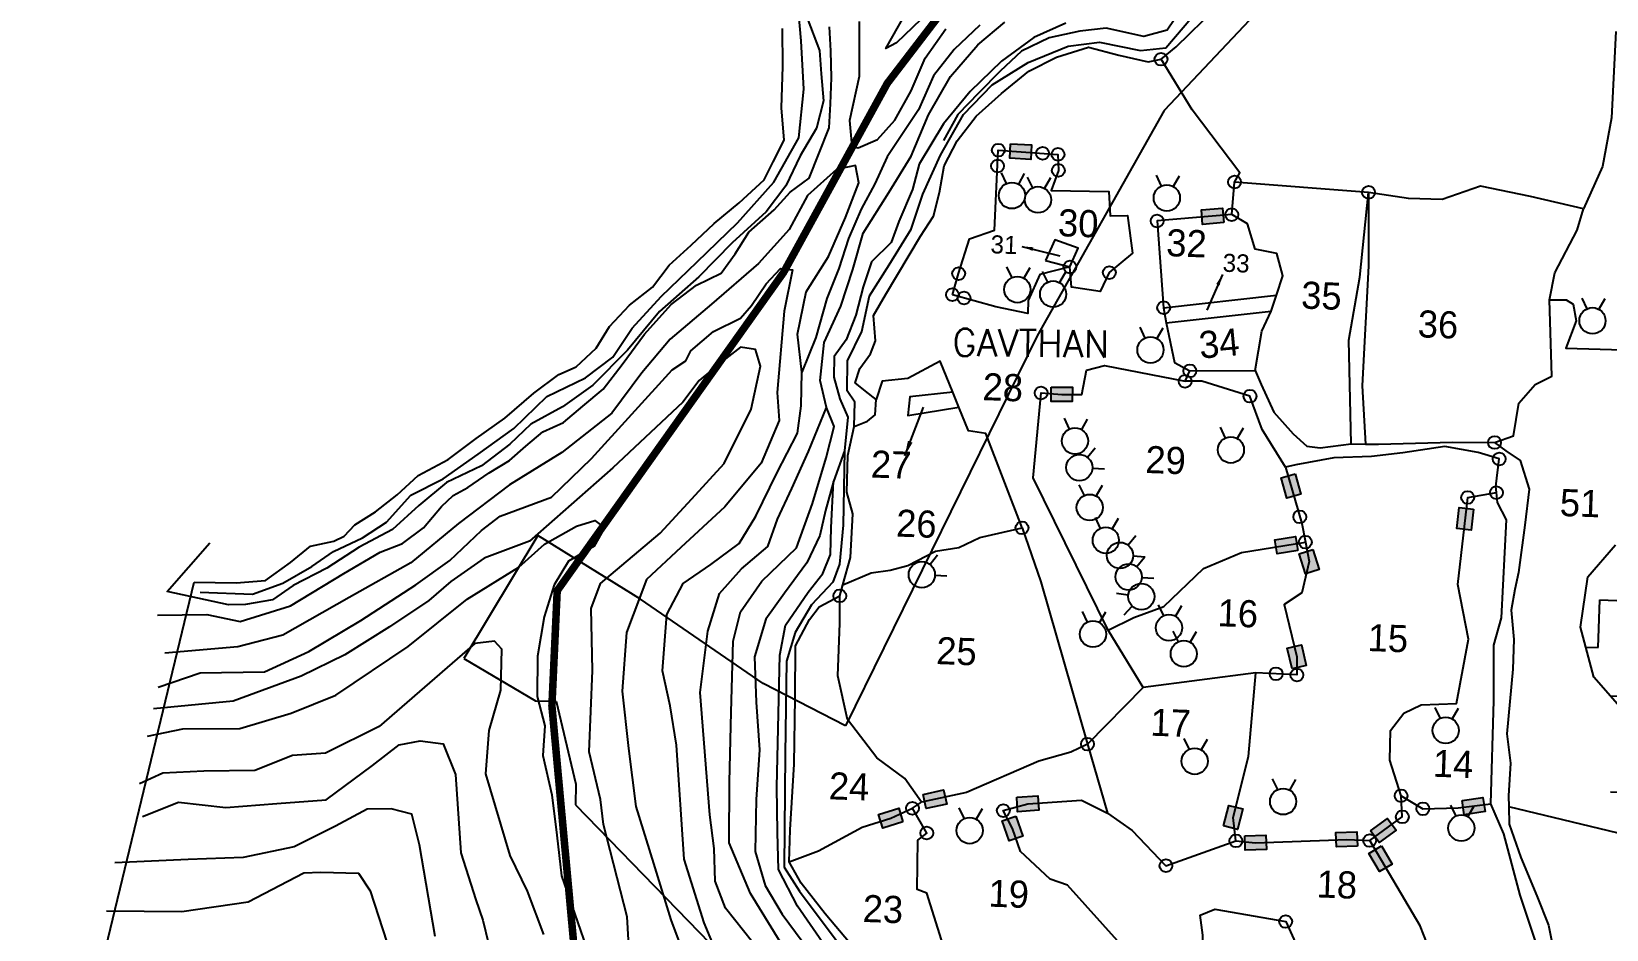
# Model space of a CAD drawing. Header units: metres. Extents: x 295162 to 297303, y 1978196 to 1980210.
# Drawn here: x 295162 to 296202, y 1978946 to 1979539 of the extents above; entities that cross this region are included whole.
import ezdxf

# ---------------------------------------------------------------- set-up
doc = ezdxf.new("R2010")
doc.units = ezdxf.units.M
doc.linetypes.add('DASHDOT', pattern=[1, 0.5, -0.25, 0, -0.25])
for name, color, linetype in [('LINE_WATER', 4, 'Continuous'), ('OFF', 1, 'Continuous'), ('POLY', 6, 'Continuous'), ('POLY_HATCH', 12, 'Continuous'), ('POLY_ROAD', 30, 'Continuous'), ('POLY_WATER', 4, 'Continuous'), ('SYM_ARROW', 1, 'Continuous'), ('SYM_STONE', 1, 'Continuous'), ('SYM_WELL', 1, 'Continuous'), ('TEXT_MAPIN', 7, 'Continuous'), ('TEXT_PARCEL', 7, 'Continuous'), ('V_BOUND_STREAM_LINE', 7, 'DASHDOT'), ('VILLAGE BOUNDRY', 15, 'Continuous')]:
    doc.layers.add(name, color=color, linetype=linetype)
doc.styles.get("Standard").update_dxf_attribs({"font": 'simplex.shx'})
doc.styles.add('TEXT_MAP', font='KRDEV050.TTF')
doc.dimstyles.get("Standard").update_dxf_attribs({"dimtxt": 0.18, "dimasz": 0.18, "dimexe": 0.18, "dimexo": 0.0625, "dimgap": 0.09, "dimtad": 0, "dimtih": 1, "dimtoh": 1, "dimdec": 4, "dimzin": 0, "dimdsep": 46, "dimtxsty": 'Standard', "dimcen": 0.09, "dimadec": 0, "dimazin": 0, "dimtfac": 1, "dimtdec": 4, "dimtofl": 0, "dimtmove": 0, "dimatfit": 3, "dimfxl": 1, "dimtolj": 1, "dimtzin": 0, "dimarcsym": 0})

# ---------------------------------------------------------------- blocks, each defined once
blk = doc.blocks.new('MOTWELL')
for points in [[(-1.54, 2.96), (-0.8, 1.55)], [(1.54, 2.96), (0.8, 1.55)]]:
    blk.add_lwpolyline(points)
blk.add_circle((0, 0), 1.74)
blk = doc.blocks.new('STONE')
blk.add_circle((0, 0), 0.851)
blk = doc.blocks.new('STONESQUAREFILLED')
blk.add_hatch(color=256).paths.add_polyline_path([(0.7, -0.48), (0.7, 0.48), (-0.7, 0.48), (-0.7, -0.48)])
blk.add_lwpolyline([(-0.7, 0.48), (0.7, 0.48), (0.7, -0.48), (-0.7, -0.48)], close=True)
blk = doc.blocks.new('TEXTARROW')
blk.add_leader([(0.04, -0.01), (8.68, -0.01)], dimstyle='Standard', override={"dimtxt": 2.5, "dimasz": 2.5, "dimexe": 1.25, "dimexo": 0.625, "dimgap": 0.625, "dimtad": 1, "dimtih": 0, "dimtoh": 0, "dimzin": 8, "dimcen": 2.5, "dimtofl": 1})

msp = doc.modelspace()

# ---------------------------------------------------------------- hatches: boundary and pattern name
at = {"layer": 'POLY_HATCH'}
h = msp.add_hatch(dxfattribs=at)
h.set_pattern_fill('ZIGZAG', color=256, scale=9.951838, angle=-2.0599, style=0)
h.set_pattern_definition([(357.94, (295048.4, 1977971.513), (32.71242, 30.4409), [31.5971, -31.5971]), (87.94, (295079.978, 1977970.377), (-30.4409, 32.71242), [31.5971, -31.5971])])
h.paths.add_polyline_path([(296312.5, 1979065.5), (296336.1, 1978997), (296311.7, 1979018.7), (296287.4, 1979043), (296273.7, 1979095.5), (296268.5, 1979146), (296279.7, 1979168.1), (296317, 1979191.1), (296342.5, 1979201.4), (296391.1, 1979199.7), (296418.4, 1979213.4), (296456.2, 1979225.1), (296481.9, 1979241.5), (296501.6, 1979258.1), (296526.2, 1979265.9), (296560.8, 1979262.9), (296588.8, 1979247.2), (296608.7, 1979219.6), (296639.8, 1979194.2), (296657.9, 1979189.2), (296672.2, 1979177.4), (296686.6, 1979166.5), (296695.9, 1979159.2), (296706.8, 1979150.2), (296737.5, 1979125.8), (296736.8, 1979139.2), (296730.8, 1979252.1), (296713.4, 1979256.2), (296697.5, 1979258.7), (296685.2, 1979256.6), (296699.1, 1979268.2), (296703.6, 1979304.6), (296700.2, 1979335.5), (296679, 1979368.3), (296652.9, 1979392.3), (296622.4, 1979398.5), (296597.5, 1979403.3), (296577.1, 1979397.9), (296575, 1979411.4), (296564, 1979425.3), (296549.6, 1979435.4), (296522.8, 1979438.3), (296512.3, 1979450.8), (296477, 1979501.5), (296441.4, 1979511.7), (296409.9, 1979509), (296382.4, 1979492.7), (296365.6, 1979470.9), (296362.2, 1979449.2), (296361.8, 1979419.7), (296374.2, 1979353.5), (296433.6, 1979329.6), (296440, 1979344.7), (296425, 1979392), (296436.5, 1979409.6), (296450.3, 1979417.4), (296459.5, 1979406.2), (296483.1, 1979377.8), (296508.2, 1979378.2), (296535.6, 1979374.7), (296545.4, 1979362.1), (296569.2, 1979363.8), (296626.4, 1979349.6), (296653.1, 1979308.3), (296661.7, 1979279.1), (296657.8, 1979259.4), (296637.6, 1979304.3), (296601.2, 1979326.8), (296560.2, 1979328.9), (296536.6, 1979313.1), (296531.3, 1979301.7), (296501.8, 1979302.1), (296470, 1979291.1), (296458, 1979280), (296448.1, 1979252.2), (296415, 1979259.1), (296406.6, 1979276.1), (296383.1, 1979282.1), (296355.5, 1979280.5), (296354.6, 1979292.1), (296345.1, 1979313.5), (296318.2, 1979315.2), (296273.6, 1979305.2), (296248.8, 1979280.2), (296231.8, 1979253.9), (296229.5, 1979223.8), (296239.5, 1979200.4), (296208.1, 1979199.6), (296190, 1979178.5), (296185, 1979145.3), (296194, 1979112.3), (296221.8, 1979080.3), (296204.1, 1979053.3), (296206, 1979015.5), (296240.5, 1978994.4), (296271.9, 1978975.9), (296255.6, 1978950.2), (296253.4, 1978908.7), (296280.6, 1978880.8), (296313.5, 1978876.6), (296301.1, 1978851.4), (296309.6, 1978821.6), (296331.4, 1978804.2), (296353.2, 1978802.1), (296345.2, 1978793.4), (296341.7, 1978767.3), (296359.4, 1978742.9), (296347.5, 1978732.5), (296337.2, 1978714.9), (296335.8, 1978674.3), (296322.5, 1978662.6), (296317.8, 1978637.2), (296316.5, 1978619.9), (296324.2, 1978601), (296352.1, 1978576.3), (296336.4, 1978567.3), (296315.7, 1978544.3), (296314.9, 1978520.6), (296329.5, 1978481.7), (296351.2, 1978457.2), (296419.1, 1978494.4), (296406.2, 1978525.4), (296399.5, 1978560.7), (296398.7, 1978592.6), (296403.5, 1978654), (296410.7, 1978686.8), (296423.4, 1978728.1), (296421.1, 1978757.3), (296417.9, 1978793.6), (296416.8, 1978817.5), (296411, 1978858.1), (296412.3, 1978877.3), (296395, 1978894.5), (296381.5, 1978923.4), (296367.1, 1978946.5), (296368.6, 1978970.3), (296374.8, 1978998.7), (296395.3, 1979015.2), (296413.5, 1979023.2), (296437.4, 1979025.6), (296456, 1978989.9), (296466.2, 1978979.6), (296477.6, 1978964.6), (296489.9, 1978954.9), (296513.4, 1978944.8), (296558.9, 1978939.1), (296570.8, 1978938), (296596.4, 1978930.5), (296614.2, 1978929.2), (296634.1, 1978929.8), (296663.5, 1978940.7), (296692.9, 1978947.6), (296707.4, 1978947), (296743, 1978940.5), (296765.3, 1978931), (296765.7, 1978938.2), (296757.5, 1978969.3), (296750, 1978974.4), (296744.6, 1979000.2), (296741.4, 1979057.3), (296699.9, 1979054.2), (296674.2, 1979039.5), (296657.8, 1979019.3), (296653.3, 1978989.1), (296651.4, 1978961.4), (296646.7, 1978950.3), (296641.4, 1978971.3), (296638.7, 1978992.2), (296623.4, 1979001.5), (296607.4, 1979016.8), (296571, 1979015.5), (296591.7, 1979061.5), (296583.8, 1979083.5), (296571.5, 1979103), (296556.4, 1979117.4), (296534.1, 1979125.2), (296507.2, 1979125.3), (296482.7, 1979118.4), (296445.8, 1979104.9), (296436.5, 1979136.5), (296411.1, 1979153), (296373.7, 1979151.8), (296334.2, 1979139.3), (296316, 1979115.7)])

# ---------------------------------------------------------------- linework, layer by layer
at = {"layer": 'LINE_WATER'}
for points in [[(295770.7, 1979567.2), (295733.4, 1979531.2), (295726.3, 1979527.5), (295743.1, 1979557)], [(295273.6, 1979168.3), (295308.1, 1979167.1), (295328, 1979174.4), (295347.3, 1979185.3), (295361.6, 1979195.1), (295380.8, 1979204.2), (295396.6, 1979214.6), (295412.7, 1979232.4), (295434, 1979243.2), (295457.2, 1979259.6), (295480.7, 1979276.4), (295502.4, 1979297.5), (295528, 1979309.8), (295546, 1979323.5), (295558.9, 1979342.7), (295578, 1979363.6), (295601.7, 1979386.6), (295628.4, 1979412.2), (295652.3, 1979439.2), (295668.8, 1979468.3), (295672.1, 1979500.5), (295670.5, 1979532.5), (295667.5, 1979565.1)], [(295674.8, 1979546.4), (295682.5, 1979526), (295683.6, 1979510.7), (295685.1, 1979492.8), (295680.6, 1979474.8), (295669.7, 1979456.5), (295660.2, 1979436.7), (295647.3, 1979419.6), (295624.8, 1979399.1), (295602.8, 1979376.5), (295576.8, 1979353.8), (295555.8, 1979328.1), (295532.9, 1979305), (295512.7, 1979290.8), (295491.9, 1979279.4), (295478, 1979266.1), (295459.2, 1979251.8), (295436.2, 1979240.8), (295417.9, 1979225.6), (295400.5, 1979209.8), (295378.6, 1979198), (295357.2, 1979184.3), (295335, 1979172.7), (295321.3, 1979163.4), (295303.4, 1979160.3), (295292.3, 1979159.9), (295251.8, 1979168.8), (295279.9, 1979200.9)], [(295705.5, 1979277.8), (295705.9, 1979293.9), (295700.9, 1979301.4), (295701, 1979321.1), (295710.5, 1979340.4), (295715.6, 1979364), (295728.5, 1979384.5), (295743.1, 1979408.1), (295750.7, 1979431.2), (295762.5, 1979457), (295777.6, 1979483.9), (295796.6, 1979503.4), (295820.3, 1979518.1), (295846.7, 1979529), (295867.5, 1979531.5), (295894.6, 1979526.1), (295911.3, 1979527.9), (295934.2, 1979554.6)], [(295920.9, 1979552.5), (295912.1, 1979539.4), (295896.8, 1979535.3), (295871.8, 1979540.8), (295854.4, 1979538.9), (295834.3, 1979534.4), (295816, 1979525.6), (295801.9, 1979512.4), (295787.7, 1979498.2), (295773.8, 1979483.8), (295764.5, 1979466.6)], [(295245.3, 1979153.1), (295277.9, 1979153.7), (295299.9, 1979148.9), (295333.2, 1979159.3), (295368.4, 1979180.6), (295392.3, 1979194.7), (295407.1, 1979200.6), (295421, 1979210.8), (295432.8, 1979224.9), (295440.7, 1979232.2), (295450.2, 1979237.4), (295464.3, 1979247.2), (295477.8, 1979255.4), (295488.6, 1979264.8), (295499.7, 1979274.2), (295513.5, 1979280.4), (295526.2, 1979291.1), (295539.7, 1979302.5), (295552.2, 1979318.7), (295566.9, 1979338.7), (295584.5, 1979358.4), (295601.3, 1979371.2), (295617.6, 1979379.1), (295626.9, 1979391.7), (295635.8, 1979406.1), (295652.5, 1979420.9), (295663.1, 1979432.5), (295675.8, 1979441.7), (295682.1, 1979457.9), (295688.8, 1979474.9), (295689.7, 1979490.9), (295690.4, 1979508), (295690.1, 1979525.9), (295689.2, 1979541.8)], [(295638.3, 1978937.3), (295620.5, 1978959.7), (295613.6, 1978977.5), (295612.9, 1978999), (295610, 1979021.3), (295603.7, 1979102), (295608.8, 1979142.5), (295616.4, 1979167.5), (295630.9, 1979183.7), (295648.3, 1979198.5), (295654.8, 1979216.6), (295664.3, 1979236.8), (295675.2, 1979261.3), (295687.2, 1979290.4), (295682.9, 1979308.1), (295685.7, 1979333.2), (295696.7, 1979357.2), (295704.6, 1979381.4), (295711.3, 1979405.5), (295728.3, 1979432.3), (295743.1, 1979456.2), (295754.6, 1979483.6), (295769, 1979508.8), (295787.1, 1979529.9), (295805, 1979544.7)], [(295845.2, 1979544.1), (295824.1, 1979534.6), (295802.8, 1979519.1), (295782.1, 1979498.9), (295764.4, 1979477.7), (295748.3, 1979450.9), (295744, 1979434.3), (295734.9, 1979413.2), (295729.9, 1979399.3), (295716.8, 1979386.5), (295711.3, 1979370), (295706.5, 1979351.3), (295700.2, 1979334.9), (295692.3, 1979324), (295692, 1979310.3), (295696, 1979296.1), (295701.3, 1979283.9), (295699, 1979261.7), (295691.7, 1979241.4), (295686.5, 1979222.3), (295682.7, 1979205.8), (295674.1, 1979187.7), (295659.4, 1979167.7), (295647, 1979150.6), (295639.5, 1979125.6), (295640.8, 1979095.6), (295642.9, 1979064.2), (295640.6, 1979031.4), (295640, 1978997.1), (295646.7, 1978974.6), (295657.8, 1978955.8), (295671.1, 1978937.8)], [(295788.4, 1979542.9), (295771.5, 1979526.7), (295757.9, 1979509.4), (295748, 1979486.8), (295737.8, 1979471.7), (295727.2, 1979455.9), (295719.1, 1979438.1), (295710.1, 1979421.4), (295701.7, 1979401.9), (295695.2, 1979382.1), (295687.4, 1979362.3), (295680.1, 1979336.6), (295670.9, 1979313.6)], [(295708.7, 1979545.2), (295708.8, 1979509), (295702.4, 1979479.9), (295703.9, 1979462.8), (295708.1, 1979461.8), (295720.8, 1979467.3), (295732.2, 1979480), (295743, 1979499.5), (295752.3, 1979521), (295765.9, 1979540.3)], [(295614.3, 1978931.1), (295606.4, 1978949.9), (295593.2, 1978992), (295588, 1979067.4), (295583.9, 1979093.2), (295578.8, 1979116.4), (295581.8, 1979153.5), (295592.4, 1979174.1), (295610.8, 1979186.6), (295629.5, 1979200.6), (295640.5, 1979218.5), (295654.4, 1979247), (295667.9, 1979273.3), (295670.5, 1979291.3), (295670.9, 1979313.6), (295667.9, 1979338.7), (295673.7, 1979366.6), (295688.5, 1979390.1), (295699.6, 1979415.8), (295708.4, 1979438.7), (295706.4, 1979450.1), (295693.7, 1979447.5), (295674.5, 1979430.3), (295662.4, 1979407.8), (295642.3, 1979385.3), (295611.1, 1979358.6), (295583.8, 1979335.4), (295565.2, 1979313.1), (295545.4, 1979286.6), (295512.4, 1979260.6), (295477.8, 1979239.3), (295444.2, 1979213.8), (295412.6, 1979187.7), (295371.9, 1979164.8), (295328, 1979139.9), (295298.4, 1979132.2), (295250.1, 1979128)], [(295245.8, 1979105.6), (295273.6, 1979115.1), (295316.1, 1979115.8), (295345.3, 1979129.2), (295379.6, 1979149.6), (295415.9, 1979173.1), (295438.3, 1979189.2), (295459.4, 1979209), (295471.7, 1979218.6), (295505.5, 1979231), (295532, 1979256.6), (295585.3, 1979315.1), (295594.3, 1979321.2), (295597.6, 1979327.8), (295612.5, 1979340.4), (295630.3, 1979349.2), (295637.6, 1979357.6), (295647.4, 1979372), (295656.8, 1979382.1), (295664.7, 1979381.2), (295659.1, 1979353.9), (295654.5, 1979300.3), (295655.8, 1979281.8), (295644, 1979253.6), (295620.1, 1979224.6), (295590.9, 1979197.8), (295568.3, 1979176.7), (295555.1, 1979141.7), (295552.1, 1979103), (295556.4, 1979065.2), (295561.2, 1979026.9), (295572.9, 1978989.2), (295584.4, 1978952), (295597.1, 1978917.9)], [(295556.4, 1978938.7), (295555.5, 1978953.9), (295539.9, 1979014.9), (295537.9, 1979031.5), (295530.5, 1979063), (295532.6, 1979116.7), (295531.8, 1979157.5), (295537.9, 1979174), (295577.3, 1979207.4), (295598.3, 1979229.9), (295619.5, 1979253.4), (295637.5, 1979289.1), (295643.5, 1979317.5), (295640.2, 1979328.7), (295630.3, 1979330.2), (295618.5, 1979320.8), (295603.1, 1979308.2), (295592.2, 1979293.9), (295546, 1979250.5), (295491.1, 1979202), (295461.1, 1979190.9), (295439, 1979175.4), (295424.6, 1979162.9), (295398.6, 1979145.4), (295369.1, 1979127), (295340.3, 1979112.9), (295295.4, 1979096.4), (295242.6, 1979091.2)], [(295726.2, 1978846.4), (295710.8, 1978861.1), (295691.9, 1978891.3), (295662.4, 1978927.8), (295637, 1978969.4), (295622.9, 1979002.9), (295623.1, 1979043.1), (295624.1, 1979089.1), (295625.5, 1979136.1), (295630.3, 1979155.3), (295644.4, 1979175.7), (295667.3, 1979197.7), (295677.8, 1979226.9), (295686.9, 1979257.1), (295692.3, 1979277.7), (295687.2, 1979290.4)], [(295699, 1979261.7), (295698.1, 1979212.5), (295695.8, 1979186.8), (295691.4, 1979175), (295677.3, 1979160), (295666.5, 1979141.8), (295660.8, 1979122.8), (295659.8, 1979061.3), (295659.2, 1978986.7), (295669.4, 1978970.9), (295700.9, 1978928.9)], [(295745.6, 1978830.8), (295730.6, 1978863.2), (295719.1, 1978888.7), (295705.4, 1978913.9), (295686.7, 1978933.9), (295667.9, 1978961), (295655.5, 1978985.2), (295654.8, 1979009.6), (295654.4, 1979039.8), (295656.4, 1979126.7), (295660.1, 1979146.5), (295675.1, 1979168.3), (295684.7, 1979180.7), (295689.8, 1979193.2), (295690.3, 1979211.1), (295691.7, 1979241.4)], [(295238.8, 1979073.3), (295262.1, 1979078), (295299.7, 1979078.4), (295333.6, 1979088.4), (295363, 1979100.3), (295410.9, 1979132.4), (295449.9, 1979163.8), (295484, 1979184.9), (295501, 1979200.1), (295522, 1979211.9), (295534.1, 1979215.7), (295540.5, 1979210.8), (295533.7, 1979198.7), (295516.8, 1979188.9), (295507.4, 1979173.1), (295500.7, 1979152), (295496.3, 1979126), (295496.1, 1979099.5), (295501.1, 1979080.1), (295499.9, 1979060.5), (295505.7, 1979034.5), (295509.1, 1979007.8), (295512.1, 1978981.1), (295520.9, 1978955.8), (295530.3, 1978928.3)], [(295500.5, 1978942.3), (295489.6, 1978971), (295478.2, 1978994.4), (295462.2, 1979048.3), (295464.3, 1979077), (295472.1, 1979103.7), (295472.7, 1979130.7), (295467.9, 1979136), (295455, 1979134.4), (295391.8, 1979079.6), (295356.2, 1979062.1), (295334.4, 1979060.5), (295309.6, 1979050.6), (295276, 1979050.1), (295248.8, 1979048.8), (295233.5, 1979041.8)], [(295235.5, 1979020.3), (295259.3, 1979029.7), (295290.4, 1979026.1), (295324.1, 1979028.7), (295356.7, 1979031.1), (295387.3, 1979053.9), (295404.9, 1979067.5), (295418.9, 1979070.1), (295433.9, 1979068.3), (295442.2, 1979047.9), (295445.6, 1978996.2), (295455.6, 1978965.1), (295460.1, 1978951.8), (295467.6, 1978920.9)], [(295428.6, 1978940.9), (295418.3, 1979001.5), (295413.3, 1979021.7), (295399.7, 1979025.3), (295383.9, 1979025), (295362.9, 1979013.9), (295335.5, 1979000.2), (295301.9, 1978993.2), (295265.5, 1978991.8), (295217.1, 1978989.7)], [(295211.7, 1978957.8), (295261.3, 1978957.4), (295305.3, 1978963.8), (295342, 1978983), (295353.3, 1978983.5), (295378, 1978982.8), (295385.7, 1978971.2), (295396.7, 1978937.1)]]:
    msp.add_lwpolyline(points, dxfattribs=at)
at = {"layer": 'OFF'}
for points in [[(295924, 1979307.6), (295927.1, 1979314.5)], [(295162.1, 1978730.3), (295269.5, 1979175)]]:
    msp.add_lwpolyline(points, dxfattribs=at)
at = {"layer": 'POLY'}
for points in [[(296208.5, 1979538.6), (296205.6, 1979481.6), (296199.6, 1979449.5), (296187, 1979421.6)], [(295956.6, 1979439.2), (295960.1, 1979445.2), (295928.6, 1979486.8), (295908.1, 1979520.3)], [(295770.3, 1979364.8), (295774.4, 1979378.7), (295781.5, 1979401.8), (295798, 1979407.5), (295800.6, 1979460.3), (295840, 1979457.5), (295840.3, 1979446.9), (295835.6, 1979433.7), (295873.7, 1979433), (295874.5, 1979416.8), (295885.9, 1979417.1), (295889.2, 1979392.2), (295873.9, 1979379.4), (295867.8, 1979366.9), (295848.9, 1979369.7), (295847.9, 1979383.1)], [(295954.8, 1979417.7), (295956.6, 1979439.2)], [(296045.1, 1979432.4), (295956.6, 1979439.2)], [(296187, 1979421.6), (296152.1, 1979429.6), (296119.1, 1979436.4), (296093.8, 1979427.6), (296071.5, 1979428.4), (296045.1, 1979432.4)], [(296164.7, 1979361.4), (296168.2, 1979379.2), (296182.9, 1979407.4), (296187, 1979421.6)], [(295954.8, 1979417.7), (295905.5, 1979413.5), (295909.8, 1979356.2)], [(295984.3, 1979364.5), (295988.4, 1979377.3), (295984.5, 1979392), (295970.2, 1979394.9), (295965.2, 1979411.6), (295954.8, 1979417.7)], [(295847.9, 1979383.1), (295853.3, 1979395.6), (295838, 1979401.1), (295831.8, 1979387.3)], [(295847.9, 1979383.1), (295828, 1979378.2), (295820.3, 1979360.9), (295820, 1979352.4), (295799, 1979356.7), (295770.3, 1979364.8)], [(295831.8, 1979387.3), (295847.9, 1979383.1)], [(295909.8, 1979356.2), (295984.3, 1979364.5)], [(295980.9, 1979353.9), (295984.3, 1979364.5)], [(296128.3, 1979267.2), (296140.8, 1979271.7), (296144.4, 1979293.2), (296155.2, 1979305.6), (296166.2, 1979310.9), (296164.7, 1979361.4)], [(296164.7, 1979361.4), (296175.6, 1979361.5), (296180.2, 1979358.5), (296182.2, 1979347.5), (296175.4, 1979329.4), (296220.7, 1979328.2), (296233.9, 1979328.2), (296239.7, 1979333.2), (296246.2, 1979342.9), (296258.1, 1979346.2), (296295, 1979348.7), (296311, 1979347.2), (296323.3, 1979350.5), (296344.6, 1979354.4)], [(295909.8, 1979356.2), (295911.5, 1979346.3)], [(295911.5, 1979346.3), (295980.9, 1979353.9)], [(295970.2, 1979314.7), (295974.6, 1979340.8), (295980.9, 1979353.9)], [(295911.5, 1979346.3), (295917, 1979320), (295927.1, 1979314.5)], [(295770.6, 1979300.4), (295762.2, 1979320.9), (295740.8, 1979309.4), (295724, 1979307.8), (295720, 1979295.7)], [(295873.2, 1979143.3), (295823.6, 1979243.9), (295828.9, 1979299.9), (295842.5, 1979299), (295855.8, 1979298.9), (295858.9, 1979315), (295870.7, 1979318), (295924, 1979307.6)], [(295770.6, 1979300.4), (295742.2, 1979297.4), (295740.9, 1979285), (295774.6, 1979290.6)], [(295774.6, 1979290.6), (295770.6, 1979300.4)], [(296352, 1979306.6), (296351.9, 1979253), (296358.4, 1979190.6), (296344, 1979201.3), (296331.7, 1979172.6), (296340.9, 1979099.2), (296361, 1979070.4), (296363.5, 1979033.8), (296362.6, 1978974.4), (296281.4, 1978992), (296137.7, 1979026.6)], [(295816.3, 1979210.8), (295792.4, 1979273.2), (295780.9, 1979275), (295774.6, 1979290.6)], [(295990.3, 1979250.9), (296001, 1979213.7), (296003.4, 1979201.4)], [(296066.6, 1979033.9), (296059.1, 1979057.3), (296059.7, 1979076.9), (296068.4, 1979088.5), (296079.9, 1979093.9), (296103.3, 1979094.9), (296111.1, 1979137.4), (296104.1, 1979173.4), (296110.6, 1979230.9), (296129.6, 1979234.1)], [(295698, 1979173.1), (295716.7, 1979181.1), (295729.1, 1979182.8), (295740.8, 1979186), (295759.2, 1979195.5), (295774.5, 1979197.8), (295788.5, 1979204.5), (295816.3, 1979210.8)], [(295816.3, 1979210.8), (295828.7, 1979175.2), (295859.5, 1979068)], [(295873.2, 1979143.3), (295890.1, 1979151.6), (295910, 1979158.8), (295936.2, 1979183.9), (295961.2, 1979194.6), (296003.4, 1979201.4)], [(296003.4, 1979201.4), (296005.9, 1979188.5), (296001.1, 1979167.9), (295989.5, 1979160.2), (295997.7, 1979125.7), (295997.8, 1979113.7), (295970.7, 1979115.1)], [(295749.8, 1979029.7), (295738.8, 1979045.3), (295720.4, 1979059), (295701.1, 1979084.3), (295694.7, 1979113.1), (295695.9, 1979147.8), (295695.9, 1979165.9)], [(295896.2, 1979105.5), (295873.2, 1979143.3)], [(295970.7, 1979115.1), (295896.2, 1979105.5)], [(295957.5, 1979004.1), (295955.7, 1979019.6), (295965.8, 1979059.8), (295970.7, 1979115.1)], [(295896.2, 1979105.5), (295859.5, 1979068)], [(295859.5, 1979068), (295848.5, 1979062.6), (295827.3, 1979056.8), (295779.5, 1979036.1), (295749.8, 1979029.7)], [(295859.5, 1979068), (295872.7, 1979022.4)], [(295743.9, 1979025.6), (295749.8, 1979029.7)], [(295888.8, 1978905.3), (295892.9, 1978919.6), (295881.2, 1978935.9), (295846.3, 1978974.8), (295834.9, 1978978.9), (295815.3, 1978997), (295810, 1979012.3), (295803.9, 1979024.1), (295820, 1979028.6), (295855.6, 1979031), (295872.7, 1979022.4)], [(296045.9, 1979004.3), (296067.4, 1979020), (296066.6, 1979033.9)], [(296066.6, 1979033.9), (296081, 1979025.3), (296104.4, 1979025.9), (296125.8, 1979028.6)], [(295662.5, 1978990.2), (295681.8, 1978997.6), (295710.6, 1979013.2), (295729.6, 1979019.1), (295743.9, 1979025.6)], [(295770.1, 1978910.3), (295763.3, 1978922.1), (295763.2, 1978938.7), (295753.4, 1978969.5), (295747, 1978971.9), (295747.4, 1979004.5), (295753.4, 1979009.3), (295743.9, 1979025.6)], [(295872.7, 1979022.4), (295888.9, 1979011), (295911.3, 1978987.7), (295957.5, 1979004.1)], [(295957.5, 1979004.1), (295970.5, 1979002.9), (296030.7, 1979005.1), (296045.9, 1979004.3)], [(296076.3, 1978875.8), (296091.3, 1978917.2), (296079.1, 1978948.1), (296045.9, 1979004.3)], [(295888.8, 1978905.3), (295911, 1978900.8), (295924.8, 1978901.8), (295935.2, 1978907.9), (295935.5, 1978916.6), (295935.7, 1978941.9), (295934, 1978955), (295943.6, 1978959), (295990.4, 1978950.8), (295995.7, 1978939.1), (296001.6, 1978920), (295991.9, 1978892.2), (295982.4, 1978873.8)]]:
    msp.add_lwpolyline(points, dxfattribs=at)
at = {"layer": 'POLY_HATCH'}
msp.add_lwpolyline([(296221.8, 1979080.3), (296194, 1979112.3), (296185, 1979145.3), (296190, 1979178.5), (296208.1, 1979199.6)], dxfattribs=at)
at = {"layer": 'POLY_ROAD'}
for points in [[(296033.6, 1979266.3), (296032, 1979334.8), (296039.4, 1979376.3), (296045.1, 1979432.4)], [(296045.1, 1979432.4), (296045.1, 1979383.9), (296041, 1979304.7), (296043.2, 1979266.2)], [(295990.3, 1979250.9), (295974.9, 1979275.8), (295966.8, 1979297.8), (295935.1, 1979307.7), (295924, 1979307.6)], [(295927.1, 1979314.5), (295970.2, 1979314.7)], [(295970.2, 1979314.7), (295974.2, 1979305.4), (295982.5, 1979287.3), (295995.3, 1979272.9), (296004.3, 1979264.7), (296013.2, 1979263.6), (296033.6, 1979266.3)], [(296033.6, 1979266.3), (296043.2, 1979266.2)], [(296043.2, 1979266.2), (296051.6, 1979266.1), (296100.6, 1979267.4), (296128.3, 1979267.2)], [(296128.3, 1979267.2), (296135.7, 1979261.8), (296145.3, 1979255.3), (296151.1, 1979236.4), (296148.3, 1979212.6), (296144.1, 1979181.4), (296141.8, 1979170.2), (296139.3, 1979156.4), (296141, 1979137.2), (296140.5, 1979117.6), (296136.4, 1979074.7), (296138.9, 1979055.5), (296137.5, 1979033.8), (296137.7, 1979026.6)], [(296129.6, 1979234.1), (296129.2, 1979238.1), (296131.4, 1979256.3), (296117.4, 1979260.7), (296095.5, 1979264.5), (296067.7, 1979260.3), (296047, 1979258), (296022.3, 1979257.1), (295997.1, 1979252.4), (295990.3, 1979250.9)], [(296125.8, 1979028.6), (296127.8, 1979096.8), (296127.8, 1979133.3), (296133, 1979151.4), (296136.2, 1979216.1), (296130.3, 1979227.6), (296129.6, 1979234.1)], [(296158.7, 1978860.4), (296162.8, 1978915.5), (296145.2, 1978968.3), (296134.4, 1979008.7), (296125.8, 1979028.6)], [(296137.7, 1979026.6), (296137.9, 1979015.1), (296145.6, 1978993.1), (296156.2, 1978967.9), (296164, 1978948.5), (296168.6, 1978925.3), (296170, 1978897), (296174.9, 1978868.9), (296176.6, 1978851.1), (296185.2, 1978828.1), (296189.5, 1978810.6), (296188.2, 1978760.2), (296190.4, 1978742.3), (296202.8, 1978696.2), (296198.9, 1978666.3), (296188.8, 1978643.6), (296189.3, 1978615.8), (296193, 1978590.8), (296204.6, 1978557.4), (296207.5, 1978522), (296213.5, 1978491.4), (296233.4, 1978467.6)]]:
    msp.add_lwpolyline(points, dxfattribs=at)
at = {"layer": 'POLY_WATER'}
for points in [[(295908.1, 1979520.3), (295918, 1979528.6), (295944.6, 1979554.4), (295958.8, 1979570.3), (295974.4, 1979590.4), (295992.2, 1979609.3), (296010.3, 1979627.4), (296019.9, 1979641.2), (296031, 1979659.2), (296044, 1979678.3), (296057.5, 1979697.6), (296083.8, 1979739.9), (296093.3, 1979761.1), (296106.3, 1979782.5), (296123.7, 1979798), (296135.8, 1979809.9), (296141.4, 1979824.4), (296149.2, 1979838.2), (296157, 1979850.3), (296170.7, 1979860.2), (296182.4, 1979869), (296194.2, 1979878.9), (296203.2, 1979886.9)], [(295269.5, 1979175), (295297.2, 1979174.6), (295316.6, 1979176.1), (295333.2, 1979187.9), (295346.3, 1979198.7), (295361.8, 1979202), (295368.5, 1979205.3), (295375.7, 1979212.8), (295389.4, 1979221.3), (295403.5, 1979232.7), (295417.4, 1979245.4), (295437.3, 1979256), (295455.7, 1979269.8), (295474.7, 1979283.3), (295493.9, 1979299.7), (295510.3, 1979312), (295521.9, 1979317.1), (295535.1, 1979329.5), (295543.8, 1979343.7), (295557.1, 1979358), (295572.2, 1979369.7), (295583.2, 1979384.2), (295597.7, 1979397.5), (295612.9, 1979411.8), (295629.4, 1979425.4), (295645.9, 1979440.6), (295651.9, 1979452.6), (295659.1, 1979466.8), (295657.4, 1979488.2), (295658.2, 1979515.5), (295658, 1979540.7)], [(295720, 1979295.7), (295712.8, 1979301.1), (295706, 1979306.6), (295709.1, 1979316), (295716.2, 1979325.8), (295719.5, 1979334.3), (295718.2, 1979351), (295726.1, 1979364.8), (295741.7, 1979391), (295749.2, 1979403.4), (295757.9, 1979416.6), (295761.8, 1979432.3), (295764.9, 1979449.8), (295773.4, 1979466.4), (295785.9, 1979482.7), (295802.7, 1979497.6), (295820.7, 1979512.5), (295839, 1979521.6), (295860.1, 1979528.3), (295880.2, 1979523), (295899.5, 1979518.6), (295908.1, 1979520.3)], [(295714.3, 1979281.2), (295719.3, 1979285.4), (295720, 1979295.7)], [(295698, 1979173.1), (295703.1, 1979191.3), (295704.5, 1979220), (295700.5, 1979234.3), (295701.2, 1979258.7), (295705.5, 1979277.8), (295714.3, 1979281.2)], [(295695.9, 1979165.9), (295698, 1979173.1)], [(295662.5, 1978990.2), (295663.1, 1979011.4), (295665.8, 1979054.8), (295666.5, 1979098.8), (295666.6, 1979133), (295676, 1979150.2), (295682.2, 1979158.7), (295695.9, 1979165.9)], [(295731.5, 1978895.9), (295702.8, 1978936.4), (295686.3, 1978955.9), (295670.5, 1978976.1), (295662.5, 1978990.2)]]:
    msp.add_lwpolyline(points, dxfattribs=at)
at = {"layer": 'V_BOUND_STREAM_LINE', "ltscale": 10, "const_width": 4.98}
msp.add_lwpolyline([(296820.4, 1979607.6), (296824.3, 1979682.4), (296632, 1979813.4), (296521.5, 1979917), (296368.6, 1979992.7), (296273.5, 1980008.8), (296154, 1979996.7), (296034.4, 1979904.4), (295933.2, 1979777), (295830.6, 1979639.3), (295727.3, 1979504.4), (295658.8, 1979379.5), (295509.3, 1979169.3), (295505.8, 1979093.2), (295521.8, 1978918.8), (295655.4, 1978714.3), (295705.3, 1978556.2), (295751.4, 1978307.2), (295904, 1978338.6), (295935.5, 1978341)], dxfattribs=at)
at = {"layer": 'VILLAGE BOUNDRY'}
for p, q in [((296062.7, 1979648.1), (295910.2, 1979486.5)), ((295910.2, 1979486.5), (295826.2, 1979337.6)), ((295826.2, 1979337.6), (295699.6, 1979080)), ((295496.6, 1979205.8), (295447.7, 1979124.5)), ((295564.3, 1979163.8), (295496.6, 1979205.8)), ((295645.4, 1979108), (295564.3, 1979163.8)), ((295447.7, 1979124.5), (295495, 1979096.6)), ((295699.6, 1979080), (295645.4, 1979108)), ((295495, 1979096.6), (295508.7, 1979096.4)), ((295508.7, 1979096.4), (295521.6, 1979041.6)), ((295521.6, 1979041.6), (295521.4, 1979027.9)), ((295521.4, 1979027.9), (295588.6, 1978958.7)), ((295588.6, 1978958.7), (295629, 1978917.1))]:
    msp.add_line(p, q, dxfattribs=at)

# ---------------------------------------------------------------- block references
at = {"layer": 'SYM_ARROW'}
for p, xscale, yscale, zscale, rotation in [((295816.1, 1979396.8), 2.985551390021273, 2.985551390021273, 2.985551390021273, 345.9486116915198), ((295948.7, 1979378.3), 2.985551390021273, 2.985551390021273, 2.985551390021273, 246.4797023531906), ((295738.8, 1979258.3), 3.980735186695031, 3.980735186695031, 3.980735186695031, 69.10229227598273)]:
    msp.add_blockref('TEXTARROW', p, dxfattribs=dict(at, xscale=xscale, yscale=yscale, zscale=zscale, rotation=rotation))
at = {"layer": 'SYM_STONE'}
for name, p, xscale, yscale, zscale, rotation in [('STONE', (295908.1, 1979520.3), 4.975918983368788, 4.975918983368788, 4.975918983368788, 357.9400619932895), ('STONE', (295800.6, 1979460.3), 4.975918983368788, 4.975918983368788, 4.975918983368788, 357.9400619932895), ('STONESQUAREFILLED', (295815.4, 1979459.3), 9.951837966737576, 9.951837966737576, 9.951837966737576, 357.0204289932296), ('STONE', (295800.1, 1979449.8), 4.975918983368788, 4.975918983368788, 4.975918983368788, 357.9400619932895), ('STONE', (295829.8, 1979458.2), 4.975918983368788, 4.975918983368788, 4.975918983368788, 357.9400619932895), ('STONE', (295840, 1979457.5), 4.975918983368788, 4.975918983368788, 4.975918983368788, 357.9400619932895), ('STONE', (295840.3, 1979446.9), 4.975918983368788, 4.975918983368788, 4.975918983368788, 357.9400619932895), ('STONE', (295956.6, 1979439.2), 4.975918983368788, 4.975918983368788, 4.975918983368788, 357.9400619932895), ('STONE', (296045.1, 1979432.4), 4.975918983368788, 4.975918983368788, 4.975918983368788, 357.9400619932895), ('STONESQUAREFILLED', (295942.1, 1979416.6), 9.951837966737576, 9.951837966737576, 9.951837966737576, 184.8748287218092), ('STONE', (295954.8, 1979417.7), 4.975918983368788, 4.975918983368788, 4.975918983368788, 357.9400619932895), ('STONE', (295905.5, 1979413.5), 4.975918983368788, 4.975918983368788, 4.975918983368788, 357.9400619932895), ('STONE', (295774.4, 1979378.7), 4.975918983368788, 4.975918983368788, 4.975918983368788, 357.9400619932895), ('STONE', (295847.9, 1979383.1), 4.975918983368788, 4.975918983368788, 4.975918983368788, 357.9400619932895), ('STONE', (295873.9, 1979379.4), 4.975918983368788, 4.975918983368788, 4.975918983368788, 357.9400619932895), ('STONE', (295770.3, 1979364.8), 4.975918983368788, 4.975918983368788, 4.975918983368788, 357.9400619932895), ('STONE', (295778, 1979362.6), 4.975918983368788, 4.975918983368788, 4.975918983368788, 357.9400619932895), ('STONE', (295909.8, 1979356.2), 4.975918983368788, 4.975918983368788, 4.975918983368788, 357.9400619932895), ('STONE', (295927.1, 1979314.5), 4.975918983368788, 4.975918983368788, 4.975918983368788, 357.9400619932895), ('STONE', (295924, 1979307.6), 4.975918983368788, 4.975918983368788, 4.975918983368788, 357.9400619932895), ('STONE', (295828.9, 1979299.9), 4.975918983368788, 4.975918983368788, 4.975918983368788, 357.9400619932895), ('STONESQUAREFILLED', (295842.5, 1979299), 9.951837966737576, 9.951837966737576, 9.951837966737576, 359.5987777046133), ('STONE', (295966.8, 1979297.8), 4.975918983368788, 4.975918983368788, 4.975918983368788, 357.9400619932895), ('STONE', (296128.3, 1979267.2), 4.975918983368788, 4.975918983368788, 4.975918983368788, 357.9400619932895), ('STONE', (296131.4, 1979256.3), 4.975918983368788, 4.975918983368788, 4.975918983368788, 357.9400619932895), ('STONESQUAREFILLED', (295993.9, 1979238.5), 9.951837966737576, 9.951837966737576, 9.951837966737576, 286.0151422586886), ('STONE', (296110.6, 1979230.9), 4.975918983368788, 4.975918983368788, 4.975918983368788, 357.9400619932895), ('STONE', (296129.6, 1979234.1), 4.975918983368788, 4.975918983368788, 4.975918983368788, 357.9400619932895), ('STONESQUAREFILLED', (296109, 1979216.7), 9.951837966737576, 9.951837966737576, 9.951837966737576, 263.5518070892999), ('STONE', (295816.3, 1979210.8), 4.975918983368788, 4.975918983368788, 4.975918983368788, 357.9400619932895), ('STONE', (295999.7, 1979218.1), 4.975918983368788, 4.975918983368788, 4.975918983368788, 357.9400619932895), ('STONESQUAREFILLED', (295990.8, 1979199.4), 9.951837966737576, 9.951837966737576, 9.951837966737576, 189.1086170847462), ('STONE', (296003.4, 1979201.4), 4.975918983368788, 4.975918983368788, 4.975918983368788, 357.9400619932895), ('STONESQUAREFILLED', (296005.9, 1979188.5), 9.951837966737576, 9.951837966737576, 9.951837966737576, 287.9850680910689), ('STONE', (295695.9, 1979165.9), 4.975918983368788, 4.975918983368788, 4.975918983368788, 357.9400619932895), ('STONESQUAREFILLED', (295997.7, 1979125.7), 9.951837966737576, 9.951837966737576, 9.951837966737576, 103.3452410022725), ('STONE', (295984.1, 1979114.4), 4.975918983368788, 4.975918983368788, 4.975918983368788, 357.9400619932895), ('STONE', (295997.8, 1979113.7), 4.975918983368788, 4.975918983368788, 4.975918983368788, 357.9400619932895), ('STONE', (295859.5, 1979068), 4.975918983368788, 4.975918983368788, 4.975918983368788, 357.9400619932895), ('STONESQUAREFILLED', (295758.7, 1979031.6), 9.951837966737576, 9.951837966737576, 9.951837966737576, 12.1483194720684), ('STONE', (296066.6, 1979033.9), 4.975918983368788, 4.975918983368788, 4.975918983368788, 357.9400619932895), ('STONE', (295743.9, 1979025.6), 4.975918983368788, 4.975918983368788, 4.975918983368788, 357.9400619932895), ('STONE', (295803.9, 1979024.1), 4.975918983368788, 4.975918983368788, 4.975918983368788, 357.9400619932895), ('STONESQUAREFILLED', (295820, 1979028.6), 9.951837966737576, 9.951837966737576, 9.951837966737576, 3.762659819184298), ('STONESQUAREFILLED', (295955.7, 1979019.6), 9.951837966737576, 9.951837966737576, 9.951837966737576, 75.83771068718404), ('STONE', (296081, 1979025.3), 4.975918983368788, 4.975918983368788, 4.975918983368788, 357.9400619932895), ('STONESQUAREFILLED', (296114.5, 1979027.1), 9.951837966737576, 9.951837966737576, 9.951837966737576, 8.4114091694806), ('STONESQUAREFILLED', (295729.6, 1979019.1), 9.951837966737576, 9.951837966737576, 9.951837966737576, 197.0221123494536), ('STONESQUAREFILLED', (295810, 1979012.3), 9.951837966737576, 9.951837966737576, 9.951837966737576, 288.806862592274), ('STONESQUAREFILLED', (296054.9, 1979010.9), 9.951837966737576, 9.951837966737576, 9.951837966737576, 36.18666229114339), ('STONE', (296067.4, 1979020), 4.975918983368788, 4.975918983368788, 4.975918983368788, 357.9400619932895), ('STONE', (295753.4, 1979009.3), 4.975918983368788, 4.975918983368788, 4.975918983368788, 357.9400619932895), ('STONE', (295957.5, 1979004.1), 4.975918983368788, 4.975918983368788, 4.975918983368788, 357.9400619932895), ('STONESQUAREFILLED', (295970.5, 1979002.9), 9.951837966737576, 9.951837966737576, 9.951837966737576, 2.072067456182602), ('STONESQUAREFILLED', (296030.7, 1979005.1), 9.951837966737575, 9.951837966737575, 9.951837966737575, 182.0720674561828), ('STONE', (296045.9, 1979004.3), 4.975918983368788, 4.975918983368788, 4.975918983368788, 357.9400619932895), ('STONESQUAREFILLED', (296053, 1978992.3), 9.951837966737576, 9.951837966737576, 9.951837966737576, 300.5783873833207), ('STONE', (295911.3, 1978987.7), 4.975918983368788, 4.975918983368788, 4.975918983368788, 357.9400619932895), ('STONE', (295990.4, 1978950.8), 4.975918983368788, 4.975918983368788, 4.975918983368788, 357.9400619932895)]:
    msp.add_blockref(name, p, dxfattribs=dict(at, xscale=xscale, yscale=yscale, zscale=zscale, rotation=rotation))
at = {"layer": 'SYM_WELL'}
for p, xscale, yscale, zscale, rotation in [((295809.6, 1979430.3), 4.975918983368788, 4.975918983368788, 4.975918983368788, 357.9400619932895), ((295826.8, 1979427.5), 4.975918983368788, 4.975918983368788, 4.975918983368788, 357.9400619932895), ((295911.9, 1979428.7), 4.975918983368788, 4.975918983368788, 4.975918983368788, 357.9400619932895), ((295813.2, 1979368.2), 4.975918983368788, 4.975918983368788, 4.975918983368788, 357.9400619932895), ((295836.8, 1979365.2), 4.975918983368788, 4.975918983368788, 4.975918983368788, 357.9400619932895), ((296193, 1979347.6), 4.975918983368788, 4.975918983368788, 4.975918983368788, 357.9400619932895), ((295901.1, 1979328.3), 4.975918983368788, 4.975918983368788, 4.975918983368788, 357.9400619932895), ((295851.2, 1979268.2), 4.975918983368788, 4.975918983368788, 4.975918983368788, 357.9400619932895), ((295954.2, 1979262.3), 4.975918983368788, 4.975918983368788, 4.975918983368788, 357.9400619932895), ((295854.1, 1979250.6), 4.975918983368788, 4.975918983368788, 4.975918983368788, 293.7239075367552), ((295861, 1979224.3), 4.975918983368788, 4.975918983368788, 4.975918983368788, 357.9400619932895), ((295871.6, 1979202.6), 4.975918983368788, 4.975918983368788, 4.975918983368788, 357.9400619932895), ((295881, 1979192.6), 4.975918983368788, 4.975918983368788, 4.975918983368788, 293.7239075367552), ((295750.1, 1979179.9), 4.975918983368788, 4.975918983368788, 4.975918983368788, 293.7239075367552), ((295886.7, 1979178.4), 4.975918983368788, 4.975918983368788, 4.975918983368788, 293.7239075367552), ((295895, 1979165.4), 4.975918983368787, 4.975918983368787, 4.975918983368787, 109.4294880923924), ((295863.1, 1979140.7), 4.975918983368788, 4.975918983368788, 4.975918983368788, 357.9400619932895), ((295913.3, 1979144.9), 4.975918983368788, 4.975918983368788, 4.975918983368788, 357.9400619932895), ((295923.1, 1979127.7), 4.975918983368788, 4.975918983368788, 4.975918983368788, 357.9400619932895), ((296096.1, 1979077.1), 4.975918983368788, 4.975918983368788, 4.975918983368788, 357.9400619932895), ((295930.3, 1979056.7), 4.975918983368788, 4.975918983368788, 4.975918983368788, 357.9400619932895), ((295988.7, 1979030.1), 4.975918983368788, 4.975918983368788, 4.975918983368788, 357.9400619932895), ((296106.4, 1979012.6), 4.975918983368788, 4.975918983368788, 4.975918983368788, 357.9400619932895), ((295781.7, 1979010.9), 4.975918983368788, 4.975918983368788, 4.975918983368788, 357.9400619932895)]:
    msp.add_blockref('MOTWELL', p, dxfattribs=dict(at, xscale=xscale, yscale=yscale, zscale=zscale, rotation=rotation))

# ---------------------------------------------------------------- texts
at = {"layer": 'TEXT_MAPIN'}
msp.add_text('GAVTHAN', height=17.91, rotation=359.3802, dxfattribs=at).set_placement((295770.1, 1979324.4))
at = {"layer": 'TEXT_PARCEL', "style": 'TEXT_MAP'}
for s, height, rotation, p in [('30', 17.91, 357.9401, (295839.8, 1979403.5)), ('31', 11.94, 357.9401, (295795.3, 1979392.2)), ('32', 17.91, 357.9401, (295911.3, 1979390.3)), ('33', 11.94, 357.9401, (295948.6, 1979380)), ('35', 17.91, 357.9401, (296000.4, 1979355.7)), ('36', 17.91, 357.9401, (296077.4, 1979336.7)), ('34', 17.91, 5.3667, (295934, 1979322.5)), ('28', 17.91, 357.9401, (295790, 1979295.2)), ('27', 17.91, 357.9401, (295716.2, 1979244.1)), ('29', 17.91, 357.9401, (295897.5, 1979247.1)), ('51', 17.91, 357.9401, (296171.2, 1979218.7)), ('26', 17.91, 357.9401, (295732.9, 1979205.1)), ('16', 17.91, 357.9401, (295945.2, 1979145.9)), ('15', 17.91, 357.9401, (296044.3, 1979129.5)), ('25', 17.91, 357.9401, (295759.4, 1979120.9)), ('17', 17.91, 357.9401, (295900.8, 1979073.6)), ('14', 17.91, 357.9401, (296087.4, 1979046.5)), ('24', 17.91, 357.9401, (295688.5, 1979031.6)), ('18', 17.91, 357.9401, (296010.6, 1978966.8)), ('19', 17.91, 357.9401, (295793.9, 1978960.7)), ('23', 17.91, 357.9401, (295710.8, 1978950.6))]:
    msp.add_text(s, height=height, rotation=rotation, dxfattribs=at).set_placement(p)

doc.saveas('drawing.dxf')
